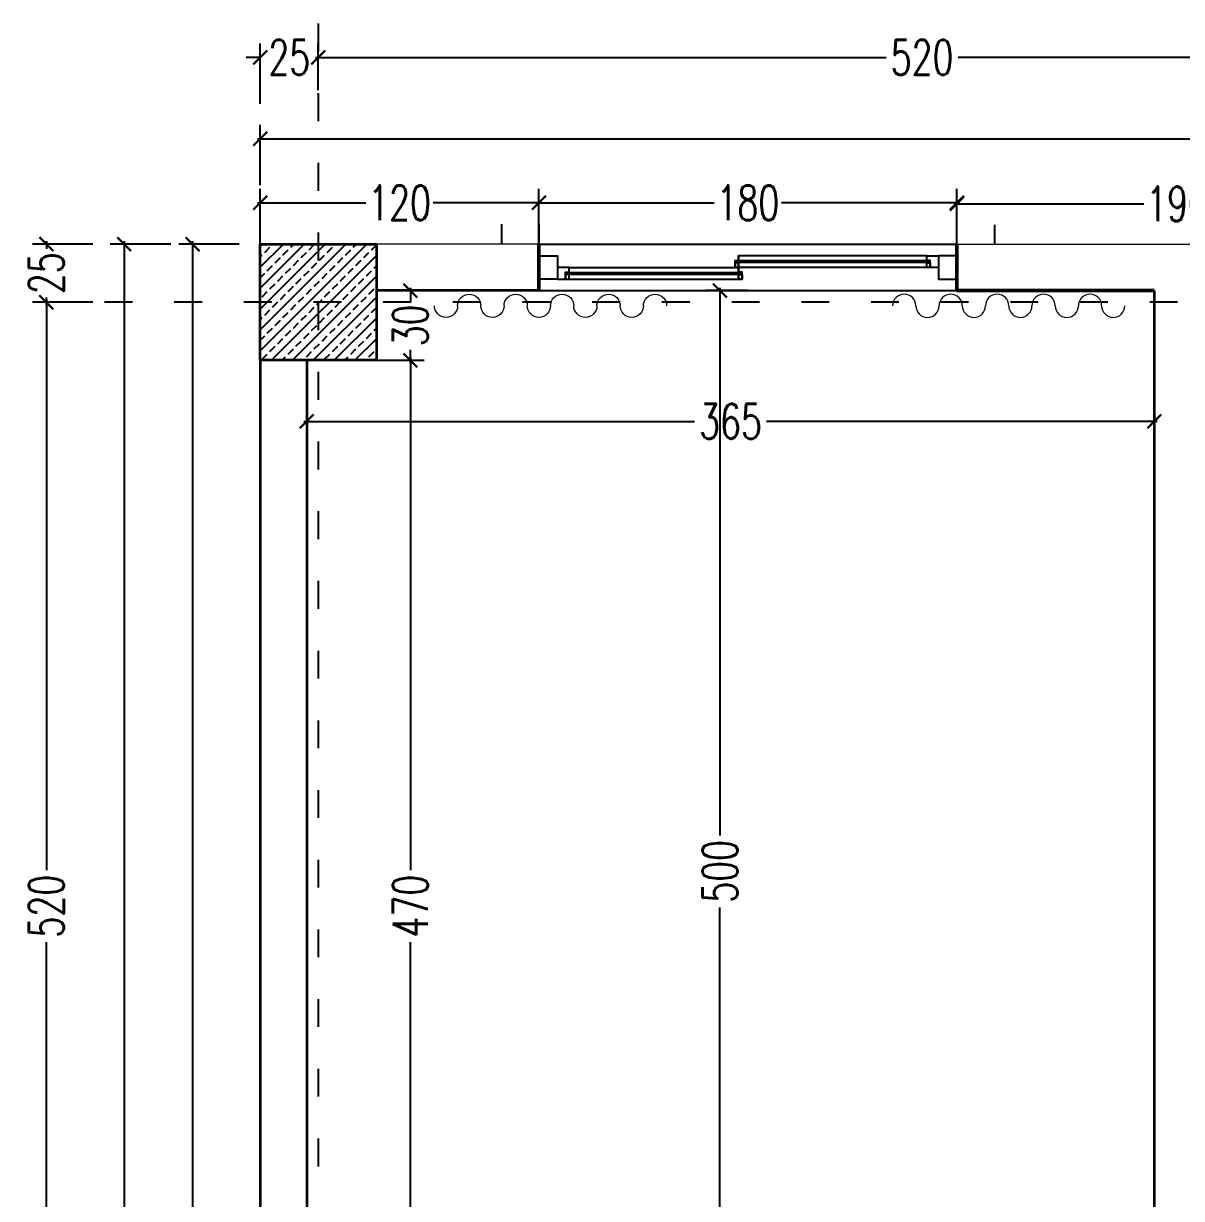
# Model space of a CAD drawing. Header units: centimetres. Extents: x -3207095 to 15275363, y -32656 to 4798027.
# Drawn here: x 697943 to 698442, y 4439474 to 4439980 of the extents above; entities that cross this region are included whole.
import ezdxf

# ---------------------------------------------------------------- set-up
doc = ezdxf.new("R2010")
doc.units = ezdxf.units.CM
doc.linetypes.add('ACAD_ISO03W100', pattern=[30, 12, -18])
doc.linetypes.add('DUZ', pattern=[500, 500])
doc.layers.get('0').update_dxf_attribs({"color": 1, "linetype": 'DUZ'})
for name, color, linetype in [('AGAC', 116, 'Continuous'), ('DIM', 1, 'DUZ'), ('KOLTAR_F', 145, 'Continuous'), ('PEN', 161, 'Continuous'), ('söve', 26, 'DUZ')]:
    doc.layers.add(name, color=color, linetype=linetype)
for name, color, linetype, lineweight in [('cam', 143, 'Continuous', 20), ('DUV', 220, 'Continuous', 50), ('DUVAR', 7, 'Continuous', 35), ('FE_PERDE', 205, 'Continuous', 15), ('gor25', 142, 'Continuous', 25), ('iç duvar', 7, 'Continuous', 50), ('KOLON_F', 3, 'Continuous', 35)]:
    doc.layers.add(name, color=color, linetype=linetype, lineweight=lineweight)
doc.styles.add('DIM', font='ROMANSTW.SHX', dxfattribs={"width": 0.7})
doc.dimstyles.new('1_100', dxfattribs={"dimtxt": 15, "dimasz": 6, "dimexe": 6, "dimexo": 0, "dimgap": 2, "dimtad": 0, "dimdec": 1, "dimzin": 11, "dimdsep": 46, "dimtxsty": 'DIM', "dimblk": 'ARCHTICK', "dimcen": 3, "dimdle": 1.25, "dimclrt": 2, "dimadec": 0, "dimazin": 0, "dimtfac": 1.25, "dimtdec": 1, "dimtix": 1, "dimtofl": 0, "dimtmove": 1, "dimatfit": 3, "dimldrblk": 'ARCHTICK', "dimfxl": 20, "dimfxlon": 1, "dimtolj": 1, "dimtzin": 0, "dimarcsym": 0})

# ---------------------------------------------------------------- blocks, each defined once
blk = doc.blocks.new('GEN_BLOCK00601')
at = {"linetype": 'Continuous', "ltscale": 50}
for centre, start, end in [((50, 50), 0, 180), ((250, 50), 0, 180), ((450, 50), 0, 180), ((650, 50), 0, 180), ((850, 50), 0, 180), ((150, 50), 180, 0), ((350, 50), 180, 0), ((550, 50), 180, 0), ((750, 50), 180, 0), ((950, 50), 180, 0)]:
    blk.add_arc(centre, 50, start, end, dxfattribs=at)
for tag in ['Sfb', 'FLOOR']:
    blk.add_attdef(tag, (0, 0), '', height=1)
blk = doc.blocks.new('_ArchTick')
at = {"color": 0, "linetype": 'ByBlock', "const_width": 0.15}
blk.add_lwpolyline([(-0.5, -0.5), (0.5, 0.5)], dxfattribs=at)
blk = doc.blocks.new('*D4792')
at = {"layer": 'Defpoints', "color": 0, "linetype": 'Continuous', "lineweight": 5, "transparency": 16777216}
for p in [(698165.1, 4439902.39), (698045.1, 4439884.58), (698165.1, 4439884.58)]:
    blk.add_point(p, dxfattribs=at)
at = {"layer": 'DIM', "color": 0, "linetype": 'Continuous', "lineweight": -2, "transparency": 16777216}
for p, q in [((698045.1, 4439884.58), (698045.1, 4439908.39)), ((698165.1, 4439884.58), (698165.1, 4439908.39)), ((698043.85, 4439902.39), (698090.6, 4439902.39)), ((698166.35, 4439902.39), (698119.6, 4439902.39))]:
    blk.add_line(p, q, dxfattribs=at)
at = {"layer": 'DIM', "color": 0, "linetype": 'Continuous', "lineweight": -2, "transparency": 16777216, "xscale": 6, "yscale": 6, "zscale": 6, "rotation": 180}
blk.add_blockref('_ArchTick', (698045.1, 4439902.39), dxfattribs=at)
at = {"layer": 'DIM', "color": 0, "linetype": 'Continuous', "lineweight": -2, "transparency": 16777216, "xscale": 6, "yscale": 6, "zscale": 6}
blk.add_blockref('_ArchTick', (698165.1, 4439902.39), dxfattribs=at)
at = {"layer": 'DIM', "color": 2, "linetype": 'Continuous', "lineweight": 5, "transparency": 16777216, "insert": (698105.1, 4439902.39), "char_height": 15, "attachment_point": 5, "style": 'DIM'}
blk.add_mtext('\\A1;120', dxfattribs=at)
blk = doc.blocks.new('*D4793')
at = {"layer": 'Defpoints', "color": 0, "linetype": 'Continuous', "lineweight": 5, "transparency": 16777216}
for p in [(698345.1, 4439902.39), (698165.1, 4439884.58), (698345.1, 4439884.58)]:
    blk.add_point(p, dxfattribs=at)
at = {"layer": 'DIM', "color": 0, "linetype": 'Continuous', "lineweight": -2, "transparency": 16777216}
for p, q in [((698165.1, 4439884.58), (698165.1, 4439908.39)), ((698345.1, 4439884.58), (698345.1, 4439908.39)), ((698163.85, 4439902.39), (698240.6, 4439902.39)), ((698346.35, 4439902.39), (698269.6, 4439902.39))]:
    blk.add_line(p, q, dxfattribs=at)
at = {"layer": 'DIM', "color": 0, "linetype": 'Continuous', "lineweight": -2, "transparency": 16777216, "xscale": 6, "yscale": 6, "zscale": 6, "rotation": 180}
blk.add_blockref('_ArchTick', (698165.1, 4439902.39), dxfattribs=at)
at = {"layer": 'DIM', "color": 0, "linetype": 'Continuous', "lineweight": -2, "transparency": 16777216, "xscale": 6, "yscale": 6, "zscale": 6}
blk.add_blockref('_ArchTick', (698345.1, 4439902.39), dxfattribs=at)
at = {"layer": 'DIM', "color": 2, "linetype": 'Continuous', "lineweight": 5, "transparency": 16777216, "insert": (698255.1, 4439902.39), "char_height": 15, "attachment_point": 5, "style": 'DIM'}
blk.add_mtext('\\A1;180', dxfattribs=at)
blk = doc.blocks.new('*D4794')
at = {"layer": 'Defpoints', "color": 0, "linetype": 'Continuous', "lineweight": 5, "transparency": 16777216}
for p in [(698535.1, 4439901.95), (698345.1, 4439884.58), (698535.1, 4439884.58)]:
    blk.add_point(p, dxfattribs=at)
at = {"layer": 'DIM', "color": 0, "linetype": 'Continuous', "lineweight": -2, "transparency": 16777216}
for p, q in [((698345.1, 4439884.58), (698345.1, 4439907.95)), ((698535.1, 4439884.58), (698535.1, 4439907.95)), ((698343.85, 4439901.95), (698425.6, 4439901.95)), ((698536.35, 4439901.95), (698454.6, 4439901.95))]:
    blk.add_line(p, q, dxfattribs=at)
at = {"layer": 'DIM', "color": 0, "linetype": 'Continuous', "lineweight": -2, "transparency": 16777216, "xscale": 6, "yscale": 6, "zscale": 6, "rotation": 180}
blk.add_blockref('_ArchTick', (698345.1, 4439901.95), dxfattribs=at)
at = {"layer": 'DIM', "color": 0, "linetype": 'Continuous', "lineweight": -2, "transparency": 16777216, "xscale": 6, "yscale": 6, "zscale": 6}
blk.add_blockref('_ArchTick', (698535.1, 4439901.95), dxfattribs=at)
at = {"layer": 'DIM', "color": 2, "linetype": 'Continuous', "lineweight": 5, "transparency": 16777216, "insert": (698440.1, 4439901.95), "char_height": 15, "attachment_point": 5, "style": 'DIM'}
blk.add_mtext('\\A1;190', dxfattribs=at)
blk = doc.blocks.new('*D4813')
at = {"layer": 'Defpoints', "color": 0, "linetype": 'Continuous', "lineweight": 5, "transparency": 16777216}
for p in [(698590.1, 4439964.98), (698590.1, 4439953.15), (698070.1, 4439950.94)]:
    blk.add_point(p, dxfattribs=at)
at = {"layer": 'DIM', "color": 0, "linetype": 'Continuous', "lineweight": -2, "transparency": 16777216}
for p, q in [((698070.1, 4439950.94), (698070.1, 4439970.98)), ((698590.1, 4439953.15), (698590.1, 4439970.98)), ((698068.85, 4439964.98), (698314.6, 4439964.98)), ((698591.35, 4439964.98), (698345.6, 4439964.98))]:
    blk.add_line(p, q, dxfattribs=at)
at = {"layer": 'DIM', "color": 0, "linetype": 'Continuous', "lineweight": -2, "transparency": 16777216, "xscale": 6, "yscale": 6, "zscale": 6, "rotation": 180}
blk.add_blockref('_ArchTick', (698070.1, 4439964.98), dxfattribs=at)
at = {"layer": 'DIM', "color": 0, "linetype": 'Continuous', "lineweight": -2, "transparency": 16777216, "xscale": 6, "yscale": 6, "zscale": 6}
blk.add_blockref('_ArchTick', (698590.1, 4439964.98), dxfattribs=at)
at = {"layer": 'DIM', "color": 2, "linetype": 'Continuous', "lineweight": 5, "transparency": 16777216, "insert": (698330.1, 4439964.98), "char_height": 15, "attachment_point": 5, "style": 'DIM'}
blk.add_mtext('\\A1;520', dxfattribs=at)
blk = doc.blocks.new('*D4822')
at = {"layer": 'Defpoints', "color": 0, "linetype": 'Continuous', "lineweight": 5, "transparency": 16777216}
for p in [(698045.1, 4439964.98), (698070.1, 4439950.94), (698045.1, 4439908.39)]:
    blk.add_point(p, dxfattribs=at)
at = {"layer": 'DIM', "color": 0, "linetype": 'Continuous', "lineweight": -2, "transparency": 16777216}
for p, q in [((698045.1, 4439944.98), (698045.1, 4439970.98)), ((698070.1, 4439950.94), (698070.1, 4439970.98)), ((698045.1, 4439964.98), (698039.1, 4439964.98)), ((698070.1, 4439964.98), (698076.1, 4439964.98))]:
    blk.add_line(p, q, dxfattribs=at)
at = {"layer": 'DIM', "color": 0, "linetype": 'Continuous', "lineweight": -2, "transparency": 16777216, "xscale": 6, "yscale": 6, "zscale": 6}
blk.add_blockref('_ArchTick', (698045.1, 4439964.98), dxfattribs=at)
at = {"layer": 'DIM', "color": 0, "linetype": 'Continuous', "lineweight": -2, "transparency": 16777216, "xscale": 6, "yscale": 6, "zscale": 6, "rotation": 180}
blk.add_blockref('_ArchTick', (698070.1, 4439964.98), dxfattribs=at)
at = {"layer": 'DIM', "color": 2, "linetype": 'Continuous', "lineweight": 5, "transparency": 16777216, "insert": (698057.6, 4439964.98), "char_height": 15, "attachment_point": 5, "style": 'DIM'}
blk.add_mtext('\\A1;25', dxfattribs=at)
blk = doc.blocks.new('*D4824')
at = {"layer": 'Defpoints', "color": 0, "linetype": 'Continuous', "lineweight": 5, "transparency": 16777216}
for p in [(698045.1, 4439929.99), (698045.1, 4439908.39), (701795.1, 4439908.39)]:
    blk.add_point(p, dxfattribs=at)
at = {"layer": 'DIM', "color": 0, "linetype": 'Continuous', "lineweight": -2, "transparency": 16777216}
for p, q in [((698045.1, 4439909.99), (698045.1, 4439935.99)), ((701795.1, 4439909.99), (701795.1, 4439935.99)), ((698043.85, 4439929.99), (699899.6, 4439929.99)), ((701796.35, 4439929.99), (699940.6, 4439929.99))]:
    blk.add_line(p, q, dxfattribs=at)
at = {"layer": 'DIM', "color": 0, "linetype": 'Continuous', "lineweight": -2, "transparency": 16777216, "xscale": 6, "yscale": 6, "zscale": 6, "rotation": 180}
blk.add_blockref('_ArchTick', (698045.1, 4439929.99), dxfattribs=at)
at = {"layer": 'DIM', "color": 0, "linetype": 'Continuous', "lineweight": -2, "transparency": 16777216, "xscale": 6, "yscale": 6, "zscale": 6}
blk.add_blockref('_ArchTick', (701795.1, 4439929.99), dxfattribs=at)
at = {"layer": 'DIM', "color": 2, "linetype": 'Continuous', "lineweight": 5, "transparency": 16777216, "insert": (699920.1, 4439929.99), "char_height": 15, "attachment_point": 5, "style": 'DIM'}
blk.add_mtext('\\A1;3750', dxfattribs=at)
blk = doc.blocks.new('*D4718')
at = {"layer": 'Defpoints', "color": 0, "linetype": 'Continuous', "lineweight": 5, "transparency": 16777216}
for p in [(698045.1, 4439884.58), (698015.99, 4439023.59), (698045.1, 4439023.59)]:
    blk.add_point(p, dxfattribs=at)
at = {"layer": 'DIM', "color": 0, "linetype": 'Continuous', "lineweight": -2, "transparency": 16777216}
for p, q in [((698015.99, 4439885.83), (698015.99, 4439467.33)), ((698035.99, 4439884.58), (698009.99, 4439884.58)), ((698015.99, 4439022.34), (698015.99, 4439440.83)), ((698035.99, 4439023.59), (698009.99, 4439023.59))]:
    blk.add_line(p, q, dxfattribs=at)
at = {"layer": 'DIM', "color": 0, "linetype": 'Continuous', "lineweight": -2, "transparency": 16777216, "xscale": 6, "yscale": 6, "zscale": 6}
for p, rotation in [((698015.99, 4439884.58), 90), ((698015.99, 4439023.59), 270)]:
    blk.add_blockref('_ArchTick', p, dxfattribs=dict(at, rotation=rotation))
at = {"layer": 'DIM', "color": 2, "linetype": 'Continuous', "lineweight": 5, "transparency": 16777216, "insert": (698015.99, 4439454.08), "char_height": 15, "attachment_point": 5, "rotation": 90, "style": 'DIM'}
blk.add_mtext('\\A1;861', dxfattribs=at)
blk = doc.blocks.new('*D5165')
at = {"layer": 'Defpoints', "color": 0, "linetype": 'Continuous', "lineweight": 5, "transparency": 16777216}
for p in [(697953, 4439884.58), (697980.53, 4439884.58), (697980.72, 4439859.58)]:
    blk.add_point(p, dxfattribs=at)
at = {"layer": 'DIM', "color": 0, "linetype": 'Continuous', "lineweight": -2, "transparency": 16777216}
for p, q in [((697953, 4439885.83), (697953, 4439882.58)), ((697973, 4439884.58), (697947, 4439884.58)), ((697953, 4439858.33), (697953, 4439861.58)), ((697973, 4439859.58), (697947, 4439859.58))]:
    blk.add_line(p, q, dxfattribs=at)
at = {"layer": 'DIM', "color": 0, "linetype": 'Continuous', "lineweight": -2, "transparency": 16777216, "xscale": 6, "yscale": 6, "zscale": 6}
for p, rotation in [((697953, 4439884.58), 90), ((697953, 4439859.58), 270)]:
    blk.add_blockref('_ArchTick', p, dxfattribs=dict(at, rotation=rotation))
at = {"layer": 'DIM', "color": 2, "linetype": 'Continuous', "lineweight": 5, "transparency": 16777216, "insert": (697953, 4439872.08), "char_height": 15, "attachment_point": 5, "rotation": 90, "style": 'DIM'}
blk.add_mtext('\\A1;25', dxfattribs=at)
blk = doc.blocks.new('*D5166')
at = {"layer": 'Defpoints', "color": 0, "linetype": 'Continuous', "lineweight": 5, "transparency": 16777216}
for p in [(697960.17, 4439859.58), (697953, 4439339.58), (697960.17, 4439339.58)]:
    blk.add_point(p, dxfattribs=at)
at = {"layer": 'DIM', "color": 0, "linetype": 'Continuous', "lineweight": -2, "transparency": 16777216}
for p, q in [((697953, 4439860.83), (697953, 4439615.08)), ((697960.17, 4439859.58), (697947, 4439859.58)), ((697953, 4439338.33), (697953, 4439584.08)), ((697960.17, 4439339.58), (697947, 4439339.58))]:
    blk.add_line(p, q, dxfattribs=at)
at = {"layer": 'DIM', "color": 0, "linetype": 'Continuous', "lineweight": -2, "transparency": 16777216, "xscale": 6, "yscale": 6, "zscale": 6}
for p, rotation in [((697953, 4439859.58), 90), ((697953, 4439339.58), 270)]:
    blk.add_blockref('_ArchTick', p, dxfattribs=dict(at, rotation=rotation))
at = {"layer": 'DIM', "color": 2, "linetype": 'Continuous', "lineweight": 5, "transparency": 16777216, "insert": (697953, 4439599.58), "char_height": 15, "attachment_point": 5, "rotation": 90, "style": 'DIM'}
blk.add_mtext('\\A1;520', dxfattribs=at)
blk = doc.blocks.new('*D5172')
at = {"layer": 'Defpoints', "color": 0, "linetype": 'Continuous', "lineweight": 5, "transparency": 16777216}
for p in [(697986.53, 4439884.58), (698009.99, 4439884.58), (698009.99, 4436944.58)]:
    blk.add_point(p, dxfattribs=at)
at = {"layer": 'DIM', "color": 0, "linetype": 'Continuous', "lineweight": -2, "transparency": 16777216}
for p, q in [((697986.53, 4439885.83), (697986.53, 4438435.08)), ((698006.53, 4439884.58), (697980.53, 4439884.58)), ((697986.53, 4436943.33), (697986.53, 4438394.08)), ((698006.53, 4436944.58), (697980.53, 4436944.58))]:
    blk.add_line(p, q, dxfattribs=at)
at = {"layer": 'DIM', "color": 0, "linetype": 'Continuous', "lineweight": -2, "transparency": 16777216, "xscale": 6, "yscale": 6, "zscale": 6}
for p, rotation in [((697986.53, 4439884.58), 90), ((697986.53, 4436944.58), 270)]:
    blk.add_blockref('_ArchTick', p, dxfattribs=dict(at, rotation=rotation))
at = {"layer": 'DIM', "color": 2, "linetype": 'Continuous', "lineweight": 5, "transparency": 16777216, "insert": (697986.53, 4438414.58), "char_height": 15, "attachment_point": 5, "rotation": 90, "style": 'DIM'}
blk.add_mtext('\\A1;2940', dxfattribs=at)
blk = doc.blocks.new('*D5874')
at = {"layer": 'Defpoints', "color": 0, "linetype": 'Continuous', "lineweight": 5, "transparency": 16777216}
for p in [(698095.1, 4439834.58), (698109.73, 4439834.58), (698095.1, 4439364.58)]:
    blk.add_point(p, dxfattribs=at)
at = {"layer": 'DIM', "color": 0, "linetype": 'Continuous', "lineweight": -2, "transparency": 16777216}
for p, q in [((698109.73, 4439835.83), (698109.73, 4439615.08)), ((698095.1, 4439834.58), (698115.73, 4439834.58)), ((698109.73, 4439363.33), (698109.73, 4439584.08)), ((698095.1, 4439364.58), (698115.73, 4439364.58))]:
    blk.add_line(p, q, dxfattribs=at)
at = {"layer": 'DIM', "color": 0, "linetype": 'Continuous', "lineweight": -2, "transparency": 16777216, "xscale": 6, "yscale": 6, "zscale": 6}
for p, rotation in [((698109.73, 4439834.58), 90), ((698109.73, 4439364.58), 270)]:
    blk.add_blockref('_ArchTick', p, dxfattribs=dict(at, rotation=rotation))
at = {"layer": 'DIM', "color": 2, "linetype": 'Continuous', "lineweight": 5, "transparency": 16777216, "insert": (698109.73, 4439599.58), "char_height": 15, "attachment_point": 5, "rotation": 90, "style": 'DIM'}
blk.add_mtext('\\A1;470', dxfattribs=at)
blk = doc.blocks.new('*D5875')
at = {"layer": 'Defpoints', "color": 0, "linetype": 'Continuous', "lineweight": 5, "transparency": 16777216}
for p in [(698095.1, 4439864.58), (698109.73, 4439864.58), (698095.1, 4439834.58)]:
    blk.add_point(p, dxfattribs=at)
at = {"layer": 'DIM', "color": 0, "linetype": 'Continuous', "lineweight": -2, "transparency": 16777216}
for p, q in [((698109.73, 4439865.83), (698109.73, 4439860.08)), ((698095.1, 4439864.58), (698115.73, 4439864.58)), ((698109.73, 4439833.33), (698109.73, 4439839.08)), ((698095.1, 4439834.58), (698115.73, 4439834.58))]:
    blk.add_line(p, q, dxfattribs=at)
at = {"layer": 'DIM', "color": 0, "linetype": 'Continuous', "lineweight": -2, "transparency": 16777216, "xscale": 6, "yscale": 6, "zscale": 6}
for p, rotation in [((698109.73, 4439864.58), 90), ((698109.73, 4439834.58), 270)]:
    blk.add_blockref('_ArchTick', p, dxfattribs=dict(at, rotation=rotation))
at = {"layer": 'DIM', "color": 2, "linetype": 'Continuous', "lineweight": 5, "transparency": 16777216, "insert": (698109.73, 4439849.58), "char_height": 15, "attachment_point": 5, "rotation": 90, "style": 'DIM'}
blk.add_mtext('\\A1;30', dxfattribs=at)
blk = doc.blocks.new('*D5879')
at = {"layer": 'Defpoints', "color": 0, "linetype": 'Continuous', "lineweight": 5, "transparency": 16777216}
for p in [(698243.06, 4439864.58), (698255.1, 4439864.58), (698255.1, 4439364.58)]:
    blk.add_point(p, dxfattribs=at)
at = {"layer": 'DIM', "color": 0, "linetype": 'Continuous', "lineweight": -2, "transparency": 16777216}
for p, q in [((698243.06, 4439865.83), (698243.06, 4439630.08)), ((698255.1, 4439864.58), (698237.06, 4439864.58)), ((698243.06, 4439363.33), (698243.06, 4439599.08)), ((698255.1, 4439364.58), (698237.06, 4439364.58))]:
    blk.add_line(p, q, dxfattribs=at)
at = {"layer": 'DIM', "color": 0, "linetype": 'Continuous', "lineweight": -2, "transparency": 16777216, "xscale": 6, "yscale": 6, "zscale": 6}
for p, rotation in [((698243.06, 4439864.58), 90), ((698243.06, 4439364.58), 270)]:
    blk.add_blockref('_ArchTick', p, dxfattribs=dict(at, rotation=rotation))
at = {"layer": 'DIM', "color": 2, "linetype": 'Continuous', "lineweight": 5, "transparency": 16777216, "insert": (698243.06, 4439614.58), "char_height": 15, "attachment_point": 5, "rotation": 90, "style": 'DIM'}
blk.add_mtext('\\A1;500', dxfattribs=at)
blk = doc.blocks.new('*D5403')
at = {"layer": 'Defpoints', "color": 0, "linetype": 'Continuous', "lineweight": 5, "transparency": 16777216}
for p in [(698430.1, 4439808.3), (698065.1, 4439801.15), (698430.1, 4439801.15)]:
    blk.add_point(p, dxfattribs=at)
at = {"layer": 'DIM', "color": 0, "linetype": 'Continuous', "lineweight": -2, "transparency": 16777216}
for p, q in [((698065.1, 4439801.15), (698065.1, 4439814.3)), ((698430.1, 4439801.15), (698430.1, 4439814.3)), ((698063.85, 4439808.3), (698232.1, 4439808.3)), ((698431.35, 4439808.3), (698263.1, 4439808.3))]:
    blk.add_line(p, q, dxfattribs=at)
at = {"layer": 'DIM', "color": 0, "linetype": 'Continuous', "lineweight": -2, "transparency": 16777216, "xscale": 6, "yscale": 6, "zscale": 6, "rotation": 180}
blk.add_blockref('_ArchTick', (698065.1, 4439808.3), dxfattribs=at)
at = {"layer": 'DIM', "color": 0, "linetype": 'Continuous', "lineweight": -2, "transparency": 16777216, "xscale": 6, "yscale": 6, "zscale": 6}
blk.add_blockref('_ArchTick', (698430.1, 4439808.3), dxfattribs=at)
at = {"layer": 'DIM', "color": 2, "linetype": 'Continuous', "lineweight": 5, "transparency": 16777216, "insert": (698247.6, 4439808.3), "char_height": 15, "attachment_point": 5, "style": 'DIM'}
blk.add_mtext('\\A1;365', dxfattribs=at)

msp = doc.modelspace()

# ---------------------------------------------------------------- hatches: boundary and pattern name
at = {"layer": 'KOLTAR_F'}
h = msp.add_hatch(dxfattribs=at)
h.set_pattern_fill('ANSI33', color=256, style=0)
h.set_pattern_definition([(45, (37461.6195, -64527.8906), (-4.4901280605, 4.4901280605), []), (45, (37466.1096, -64527.8906), (-4.4901280605, 4.4901280605), [3.175, -1.5875])])
h.paths.add_polyline_path([(698045.1, 4439884.58), (698095.1, 4439884.58), (698095.1, 4439834.58), (698045.1, 4439834.58)])

# ---------------------------------------------------------------- linework, layer by layer
at = {"color": 232, "linetype": 'ACAD_ISO03W100'}
for p, q in [((698070.1, 4439979.58), (698070.1, 4436849.58)), ((701890.1, 4439859.58), (697950.1, 4439859.58))]:
    msp.add_line(p, q, dxfattribs=at)
at = {"layer": 'AGAC'}
for p, q in [((698165.1, 4439884.58), (698345.1, 4439884.58)), ((698165.1, 4439864.58), (698345.1, 4439864.58))]:
    msp.add_line(p, q, dxfattribs=at)
at = {"layer": 'cam'}
for p, q in [((698333.6, 4439877.58), (698249.6, 4439877.58)), ((698333.6, 4439877.08), (698249.6, 4439877.08)), ((698333.6, 4439876.58), (698249.6, 4439876.58)), ((698176.6, 4439872.58), (698252.6, 4439872.58)), ((698176.6, 4439872.08), (698252.6, 4439872.08)), ((698176.6, 4439871.58), (698252.6, 4439871.58))]:
    msp.add_line(p, q, dxfattribs=at)
at = {"layer": 'DUV'}
for p, q in [((698165.1, 4439864.58), (698165.1, 4439884.58)), ((698345.1, 4439864.58), (698345.1, 4439884.58)), ((698345.1, 4439864.58), (698430.1, 4439864.58))]:
    msp.add_line(p, q, dxfattribs=at)
at = {"layer": 'DUVAR'}
for p, q in [((698165.1, 4439864.58), (698165.1, 4439884.58)), ((698345.1, 4439864.58), (698345.1, 4439884.58)), ((698165.1, 4439864.58), (698095.1, 4439864.58)), ((698430.1, 4439864.58), (698345.1, 4439864.58)), ((698430.1, 4439864.58), (698430.1, 4439364.58)), ((698045.1, 4439834.58), (698045.1, 4439364.58)), ((698065.1, 4439834.58), (698065.1, 4439364.58))]:
    msp.add_line(p, q, dxfattribs=at)
at = {"layer": 'gor25'}
for p, q in [((698332.1, 4439879.58), (698251.1, 4439879.58)), ((698178.1, 4439874.58), (698251.1, 4439874.58)), ((698332.1, 4439874.58), (698251.1, 4439874.58)), ((698178.1, 4439869.58), (698251.1, 4439869.58))]:
    msp.add_line(p, q, dxfattribs=at)
at = {"layer": 'iç duvar', "color": 7, "lineweight": 18}
for p, q in [((698165.1, 4439884.58), (698095.1, 4439884.58)), ((698345.1, 4439884.58), (698535.1, 4439884.58))]:
    msp.add_line(p, q, dxfattribs=at)
at = {"layer": 'KOLON_F'}
msp.add_lwpolyline([(698045.1, 4439884.58), (698095.1, 4439884.58), (698095.1, 4439834.58), (698045.1, 4439834.58)], close=True, dxfattribs=at)
at = {"layer": 'PEN'}
for points in [[(698173.1, 4439879.58), (698173.1, 4439879.58), (698173.1, 4439869.58), (698165.1, 4439869.58), (698165.1, 4439869.58), (698165.1, 4439879.58), (698165.1, 4439879.58), (698165.1, 4439879.58), (698173.1, 4439879.58)], [(698251.1, 4439879.58), (698251.1, 4439879.58), (698251.1, 4439874.58), (698249.6, 4439874.58), (698249.6, 4439876.58), (698249.6, 4439877.58), (698251.1, 4439877.58), (698251.1, 4439879.58), (698251.1, 4439879.58)], [(698249.6, 4439874.58), (698251.1, 4439874.58), (698251.1, 4439876.58), (698249.6, 4439876.58)], [(698337.1, 4439879.58), (698337.1, 4439879.58), (698337.1, 4439874.58), (698333.6, 4439874.58), (698333.6, 4439876.58), (698333.6, 4439877.58), (698332.1, 4439877.58), (698332.1, 4439879.58), (698337.1, 4439879.58)], [(698333.6, 4439874.58), (698332.1, 4439874.58), (698332.1, 4439876.58), (698333.6, 4439876.58)], [(698337.1, 4439879.58), (698337.1, 4439879.58), (698337.1, 4439869.58), (698345.1, 4439869.58), (698345.1, 4439869.58), (698345.1, 4439879.58), (698345.1, 4439879.58), (698345.1, 4439879.58), (698337.1, 4439879.58)], [(698173.1, 4439874.58), (698173.1, 4439874.58), (698173.1, 4439869.58), (698176.6, 4439869.58), (698176.6, 4439871.58), (698176.6, 4439872.58), (698178.1, 4439872.58), (698178.1, 4439874.58), (698173.1, 4439874.58)], [(698176.6, 4439869.58), (698178.1, 4439869.58), (698178.1, 4439871.58), (698176.6, 4439871.58)], [(698251.1, 4439874.58), (698251.1, 4439874.58), (698251.1, 4439869.58), (698252.6, 4439869.58), (698252.6, 4439871.58), (698252.6, 4439872.58), (698251.1, 4439872.58), (698251.1, 4439874.58), (698251.1, 4439874.58)], [(698252.6, 4439869.58), (698251.1, 4439869.58), (698251.1, 4439871.58), (698252.6, 4439871.58)]]:
    msp.add_lwpolyline(points, close=True, dxfattribs=at)
at = {"layer": 'söve'}
for p, q in [((698148.97, 4439893.16), (698148.97, 4439884.58)), ((698165.1, 4439893.16), (698165.1, 4439884.58)), ((698361.23, 4439892.95), (698361.23, 4439884.58))]:
    msp.add_line(p, q, dxfattribs=at)

# ---------------------------------------------------------------- block references
at = {"layer": 'FE_PERDE', "xscale": -0.100000202655411, "yscale": 0.100000202655411, "zscale": 0.100000202655411, "rotation": 180}
msp.add_blockref('GEN_BLOCK00601', (698120.1, 4439863.08), dxfattribs=at)
at = {"layer": 'FE_PERDE', "extrusion": (0, 0, -1), "xscale": -0.100000202655411, "yscale": 0.100000202655411, "zscale": -0.100000202655411, "rotation": 180}
msp.add_blockref('GEN_BLOCK00601', (-698417.42, 4439863.08), dxfattribs=at)

# ---------------------------------------------------------------- dimensions: what is measured, and where the dimension line sits
at = {"layer": 'DIM', "linetype": 'Continuous', "lineweight": 5}
for base, p1, p2, picture, middle in [((698045.1, 4439964.98), (698070.1, 4439950.94), (698045.1, 4439908.39), '*D4822', (698057.6, 4439964.98)), ((698590.1, 4439964.98), (698070.1, 4439950.94), (698590.1, 4439953.15), '*D4813', (698330.1, 4439964.98)), ((698045.1, 4439929.99), (701795.1, 4439908.39), (698045.1, 4439908.39), '*D4824', (699920.1, 4439929.99)), ((698165.1, 4439902.39), (698045.1, 4439884.58), (698165.1, 4439884.58), '*D4792', (698105.1, 4439902.39)), ((698345.1, 4439902.39), (698165.1, 4439884.58), (698345.1, 4439884.58), '*D4793', (698255.1, 4439902.39)), ((698535.1, 4439901.95), (698345.1, 4439884.58), (698535.1, 4439884.58), '*D4794', (698440.1, 4439901.95)), ((698430.1, 4439808.3), (698065.1, 4439801.15), (698430.1, 4439801.15), '*D5403', (698247.6, 4439808.3))]:
    dim = msp.add_linear_dim(base=base, p1=p1, p2=p2, dimstyle='1_100', dxfattribs=at)
    dim.commit()
    dim.dimension.update_dxf_attribs({"geometry": picture, "text_midpoint": middle})
for base, p1, p2, picture, middle in [((697953, 4439884.58), (697980.72, 4439859.58), (697980.53, 4439884.58), '*D5165', (697953, 4439872.08)), ((697986.53, 4439884.58), (698009.99, 4436944.58), (698009.99, 4439884.58), '*D5172', (697986.53, 4438414.58)), ((698015.99, 4439023.59), (698045.1, 4439884.58), (698045.1, 4439023.59), '*D4718', (698015.99, 4439454.08)), ((698109.73, 4439864.58), (698095.1, 4439834.58), (698095.1, 4439864.58), '*D5875', (698109.73, 4439849.58)), ((698243.06, 4439864.58), (698255.1, 4439364.58), (698255.1, 4439864.58), '*D5879', (698243.06, 4439614.58)), ((697953, 4439339.58), (697960.17, 4439859.58), (697960.17, 4439339.58), '*D5166', (697953, 4439599.58)), ((698109.73, 4439834.58), (698095.1, 4439364.58), (698095.1, 4439834.58), '*D5874', (698109.73, 4439599.58))]:
    dim = msp.add_linear_dim(base=base, p1=p1, p2=p2, angle=90, dimstyle='1_100', dxfattribs=at)
    dim.commit()
    dim.dimension.update_dxf_attribs({"geometry": picture, "text_midpoint": middle})

doc.saveas('drawing.dxf')
